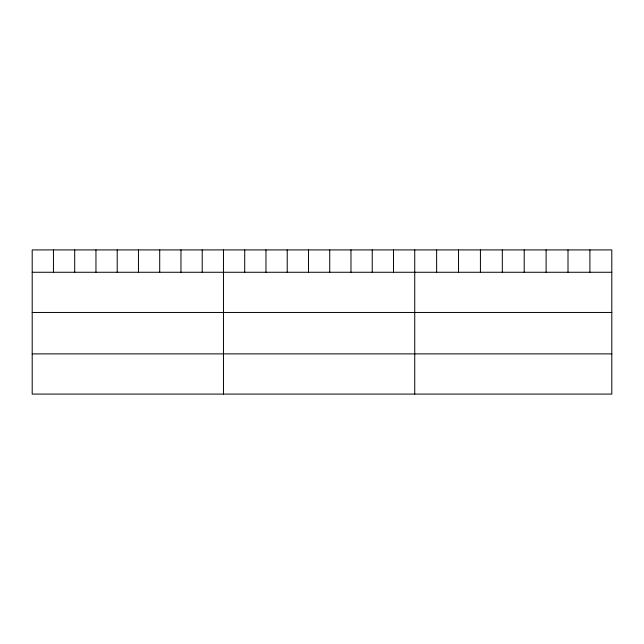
<?xml version="1.0" encoding="UTF-8"?>
<svg xmlns="http://www.w3.org/2000/svg" width="644" height="644" viewBox="0 0 644 644"><rect width="100%" height="100%" fill="white"/><g stroke="black" fill="none" stroke-linecap="round" stroke-linejoin="round"><path stroke-width="0.97" d="M611.8 272.267L611.8 394.08L32.2 394.08L32.2 249.92L611.8 249.92L611.8 272.267L32.2 272.267M32.2 312.461L611.8 312.461M32.2 353.878L611.8 353.878M589.904 249.92L589.904 272.267M568.008 249.92L568.008 272.267M546.112 249.92L546.112 272.267M524.216 249.92L524.216 272.267M502.32 249.92L502.32 272.267M480.424 249.92L480.424 272.267M458.528 249.92L458.528 272.267M436.632 249.92L436.632 272.267M414.736 249.92L414.736 394.08M393.484 249.92L393.484 272.267M372.232 249.92L372.232 272.267M350.98 249.92L350.98 272.267M329.728 249.92L329.728 272.267M308.476 249.92L308.476 272.267M287.224 249.92L287.224 272.267M265.972 249.92L265.972 272.267M244.72 249.92L244.72 272.267M223.468 249.92L223.468 394.08M202.216 249.92L202.216 272.267M180.964 249.92L180.964 272.267M159.712 249.92L159.712 272.267M138.46 249.92L138.46 272.267M117.208 249.92L117.208 272.267M95.956 249.92L95.956 272.267M74.704 249.92L74.704 272.267M53.452 249.92L53.452 272.267"/></g></svg>
